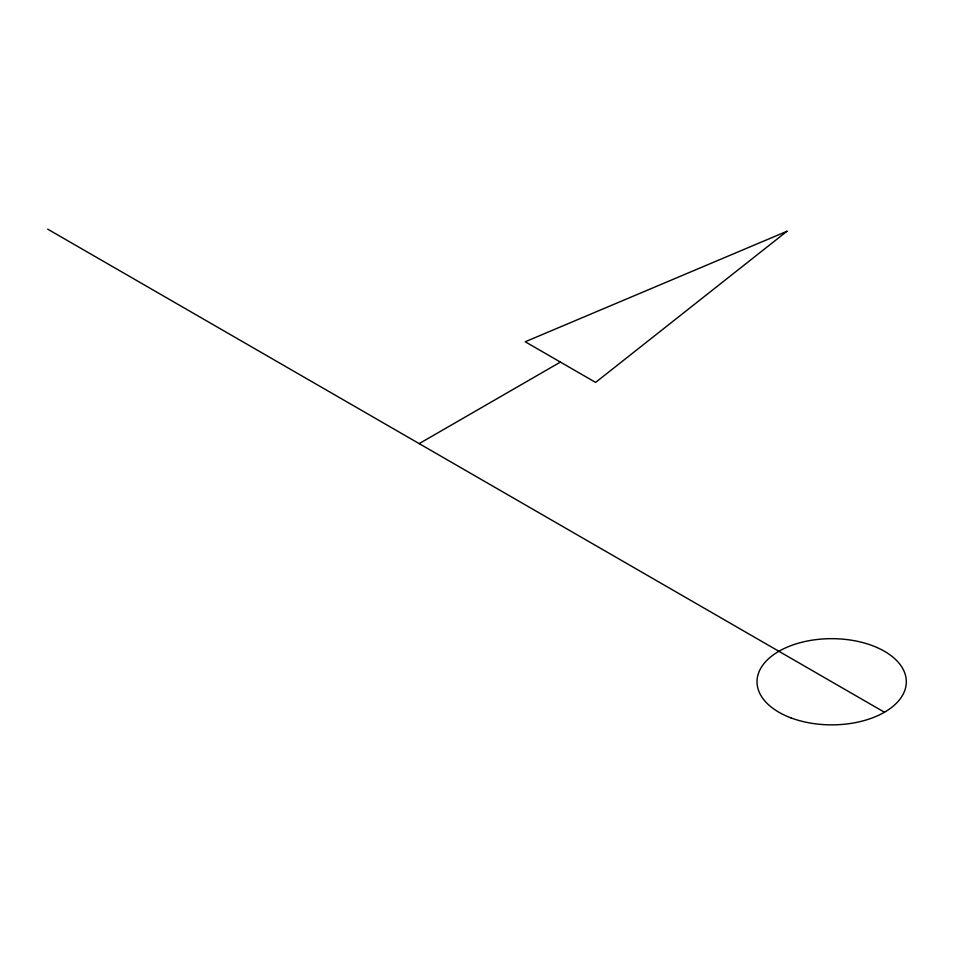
<?xml version="1.0" encoding="UTF-8"?>
<svg xmlns="http://www.w3.org/2000/svg" width="954" height="954" viewBox="0 0 954 954"><rect width="100%" height="100%" fill="white"/><g stroke="black" fill="none" stroke-linecap="round" stroke-linejoin="round"><path stroke-width="1.43" d="M419.188 443.622L560.403 362.091M47.7 229.151L884.453 712.233M787.014 231.25L595.594 382.399L525.213 341.77L787.014 231.25M790.854 717.849A74.65 43.097 0 0 0 906.205 684.125A74.65 43.097 0 0 0 797.938 643.318A74.65 43.097 0 0 0 790.854 717.849"/></g></svg>
